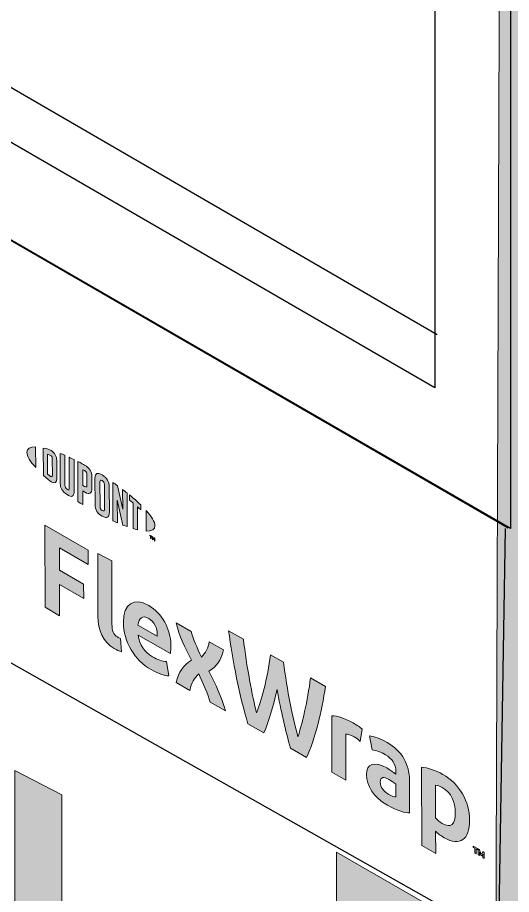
# Model space of a CAD drawing. Extents: x -1140 to 5605, y -816 to 2382.
# Drawn here: x 4431.4 to 4459.9, y 1128.6 to 1179.2 of the extents above; entities that cross this region are included whole.
import ezdxf

# ---------------------------------------------------------------- set-up
doc = ezdxf.new("R2010")
doc.units = 0
doc.header["$MEASUREMENT"] = 0
doc.linetypes.add('AI-Linetype-32', pattern=[86.381111, 43.190556, -8.638111, 8.638111, -8.638111, 8.638111, -8.638111])
for name, color, linetype, lineweight in [('.ATI-HATCH', 7, 'Continuous', 0), ('G-ANNO-TTLB', 7, 'Continuous', 0), ('TYVEK', 7, 'Continuous', 0), ('wall scratch', 7, 'Continuous', 0), ('X-REF - TRACED', 7, 'Continuous', 0)]:
    doc.layers.add(name, color=color, linetype=linetype, lineweight=lineweight)

# ---------------------------------------------------------------- blocks, each defined once
blk = doc.blocks.new('Block_364')
at = {"layer": 'TYVEK', "color": 4, "lineweight": 25, "true_color": 0x00ffff}
for points in [[(4459.156, 1126.054), (4376.82, 1172.587), (4376.82, 1172.587)], [(4459.238, 1150.411)]]:
    blk.add_lwpolyline(points, dxfattribs=at)
blk = doc.blocks.new('Block_402')
at = {"layer": 'TYVEK', "true_color": 0x003b71, "transparency": 33554687}
h = blk.add_hatch(color=156, dxfattribs=at)
h.dxf.hatch_style = 2
edge = h.paths.add_edge_path()
edge.add_spline(control_points=[(4455.909, 1132.705), (4455.739, 1132.804), (4455.647, 1132.896), (4455.533, 1133.017), (4455.533, 1133.017), (4455.533, 1134.907), (4455.533, 1134.907), (4455.654, 1134.892), (4455.76, 1134.864), (4455.902, 1134.779), (4456.442, 1134.473), (4456.662, 1133.941), (4456.662, 1133.33), (4456.669, 1132.634), (4456.428, 1132.406), (4455.909, 1132.705)], knot_values=[0, 0, 0, 0, 1, 1, 1, 2, 2, 2, 3, 3, 3, 4, 4, 4, 5, 5, 5, 5], degree=3, periodic=0)
edge = h.paths.add_edge_path()
edge.add_spline(control_points=[(4455.945, 1135.532), (4455.526, 1135.773), (4455.057, 1135.922), (4454.723, 1135.944), (4454.723, 1135.944), (4454.737, 1131.426), (4454.737, 1131.426), (4454.737, 1131.426), (4455.54, 1130.964), (4455.54, 1130.964), (4455.54, 1130.964), (4455.533, 1132.25), (4455.533, 1132.25), (4455.682, 1132.101), (4455.824, 1131.994), (4456.03, 1131.881), (4456.946, 1131.348), (4457.493, 1131.774), (4457.486, 1132.889), (4457.486, 1133.969), (4456.911, 1134.978), (4455.945, 1135.532)], knot_values=[0, 0, 0, 0, 1, 1, 1, 2, 2, 2, 3, 3, 3, 4, 4, 4, 5, 5, 5, 6, 6, 6, 7, 7, 7, 7], degree=3, periodic=0)
h = blk.add_hatch(color=156, dxfattribs=at)
h.dxf.hatch_style = 2
edge = h.paths.add_edge_path()
edge.add_spline(control_points=[(4457.706, 1131.391), (4457.706, 1131.391), (4457.706, 1131.312), (4457.706, 1131.312), (4457.706, 1131.312), (4457.785, 1131.27), (4457.785, 1131.27), (4457.785, 1131.27), (4457.792, 1130.993), (4457.792, 1130.993), (4457.792, 1130.993), (4457.87, 1130.95), (4457.87, 1130.95), (4457.87, 1130.95), (4457.87, 1131.22), (4457.87, 1131.22), (4457.87, 1131.22), (4457.948, 1131.177), (4457.948, 1131.177), (4457.948, 1131.177), (4457.948, 1131.256), (4457.948, 1131.256), (4457.948, 1131.256), (4457.706, 1131.391), (4457.706, 1131.391)], knot_values=[0, 0, 0, 0, 1, 1, 1, 2, 2, 2, 3, 3, 3, 4, 4, 4, 5, 5, 5, 6, 6, 6, 7, 7, 7, 8, 8, 8, 8], degree=3, periodic=0)
edge = h.paths.add_edge_path()
edge.add_spline(control_points=[(4458.254, 1131.078), (4458.225, 1131.014), (4458.197, 1130.971), (4458.161, 1130.929), (4458.126, 1131.007), (4458.097, 1131.085), (4458.069, 1131.185), (4458.069, 1131.185), (4457.983, 1131.234), (4457.983, 1131.234), (4457.983, 1131.234), (4457.983, 1130.886), (4457.983, 1130.886), (4457.983, 1130.886), (4458.062, 1130.844), (4458.062, 1130.844), (4458.062, 1130.844), (4458.062, 1131), (4458.062, 1131), (4458.062, 1131), (4458.055, 1131.064), (4458.055, 1131.064), (4458.083, 1130.993), (4458.111, 1130.922), (4458.133, 1130.865), (4458.133, 1130.865), (4458.19, 1130.829), (4458.19, 1130.829), (4458.211, 1130.858), (4458.239, 1130.9), (4458.268, 1130.936), (4458.268, 1130.936), (4458.261, 1130.886), (4458.261, 1130.886), (4458.261, 1130.886), (4458.261, 1130.723), (4458.261, 1130.723), (4458.261, 1130.723), (4458.339, 1130.68), (4458.339, 1130.68), (4458.339, 1130.68), (4458.339, 1131.028), (4458.339, 1131.028), (4458.339, 1131.028), (4458.254, 1131.078), (4458.254, 1131.078)], knot_values=[0, 0, 0, 0, 1, 1, 1, 2, 2, 2, 3, 3, 3, 4, 4, 4, 5, 5, 5, 6, 6, 6, 7, 7, 7, 8, 8, 8, 9, 9, 9, 10, 10, 10, 11, 11, 11, 12, 12, 12, 13, 13, 13, 14, 14, 14, 15, 15, 15, 15], degree=3, periodic=0)
at = {"layer": 'TYVEK'}
for points, knots in [([(4455.945, 1135.532), (4455.526, 1135.773), (4455.057, 1135.922), (4454.723, 1135.944), (4454.723, 1135.944), (4454.737, 1131.426), (4454.737, 1131.426), (4454.737, 1131.426), (4455.54, 1130.964), (4455.54, 1130.964), (4455.54, 1130.964), (4455.533, 1132.25), (4455.533, 1132.25), (4455.682, 1132.101), (4455.824, 1131.994), (4456.03, 1131.881), (4456.946, 1131.348), (4457.493, 1131.774), (4457.486, 1132.889), (4457.486, 1133.969), (4456.911, 1134.978), (4455.945, 1135.532)], [0, 0, 0, 0, 1, 1, 1, 2, 2, 2, 3, 3, 3, 4, 4, 4, 5, 5, 5, 6, 6, 6, 7, 7, 7, 7]), ([(4455.909, 1132.705), (4455.739, 1132.804), (4455.647, 1132.896), (4455.533, 1133.017), (4455.533, 1133.017), (4455.533, 1134.907), (4455.533, 1134.907), (4455.654, 1134.892), (4455.76, 1134.864), (4455.902, 1134.779), (4456.442, 1134.473), (4456.662, 1133.941), (4456.662, 1133.33), (4456.669, 1132.634), (4456.428, 1132.406), (4455.909, 1132.705)], [0, 0, 0, 0, 1, 1, 1, 2, 2, 2, 3, 3, 3, 4, 4, 4, 5, 5, 5, 5]), ([(4457.706, 1131.391), (4457.706, 1131.391), (4457.706, 1131.312), (4457.706, 1131.312), (4457.706, 1131.312), (4457.785, 1131.27), (4457.785, 1131.27), (4457.785, 1131.27), (4457.792, 1130.993), (4457.792, 1130.993), (4457.792, 1130.993), (4457.87, 1130.95), (4457.87, 1130.95), (4457.87, 1130.95), (4457.87, 1131.22), (4457.87, 1131.22), (4457.87, 1131.22), (4457.948, 1131.177), (4457.948, 1131.177), (4457.948, 1131.177), (4457.948, 1131.256), (4457.948, 1131.256), (4457.948, 1131.256), (4457.706, 1131.391), (4457.706, 1131.391)], [0, 0, 0, 0, 1, 1, 1, 2, 2, 2, 3, 3, 3, 4, 4, 4, 5, 5, 5, 6, 6, 6, 7, 7, 7, 8, 8, 8, 8]), ([(4458.254, 1131.078), (4458.225, 1131.014), (4458.197, 1130.971), (4458.161, 1130.929), (4458.126, 1131.007), (4458.097, 1131.085), (4458.069, 1131.185), (4458.069, 1131.185), (4457.983, 1131.234), (4457.983, 1131.234), (4457.983, 1131.234), (4457.983, 1130.886), (4457.983, 1130.886), (4457.983, 1130.886), (4458.062, 1130.844), (4458.062, 1130.844), (4458.062, 1130.844), (4458.062, 1131), (4458.062, 1131), (4458.062, 1131), (4458.055, 1131.064), (4458.055, 1131.064), (4458.083, 1130.993), (4458.111, 1130.922), (4458.133, 1130.865), (4458.133, 1130.865), (4458.19, 1130.829), (4458.19, 1130.829), (4458.211, 1130.858), (4458.239, 1130.9), (4458.268, 1130.936), (4458.268, 1130.936), (4458.261, 1130.886), (4458.261, 1130.886), (4458.261, 1130.886), (4458.261, 1130.723), (4458.261, 1130.723), (4458.261, 1130.723), (4458.339, 1130.68), (4458.339, 1130.68), (4458.339, 1130.68), (4458.339, 1131.028), (4458.339, 1131.028), (4458.339, 1131.028), (4458.254, 1131.078), (4458.254, 1131.078)], [0, 0, 0, 0, 1, 1, 1, 2, 2, 2, 3, 3, 3, 4, 4, 4, 5, 5, 5, 6, 6, 6, 7, 7, 7, 8, 8, 8, 9, 9, 9, 10, 10, 10, 11, 11, 11, 12, 12, 12, 13, 13, 13, 14, 14, 14, 15, 15, 15, 15])]:
    blk.add_open_spline(points, degree=3, knots=knots, dxfattribs=at)
blk = doc.blocks.new('Block_401')
at = {"layer": 'TYVEK'}
blk.add_blockref('Block_402', (0, 0), dxfattribs=at)
blk = doc.blocks.new('Block_400')
at = {"layer": 'TYVEK', "true_color": 0x003b71, "transparency": 33554687}
h = blk.add_hatch(color=156, dxfattribs=at)
h.dxf.hatch_style = 2
edge = h.paths.add_edge_path()
edge.add_spline(control_points=[(4435.488, 1148.477), (4435.488, 1148.477), (4432.988, 1149.912), (4432.988, 1149.912), (4432.988, 1149.912), (4432.995, 1145.174), (4432.995, 1145.174), (4432.995, 1145.174), (4433.84, 1144.691), (4433.84, 1144.691), (4433.84, 1144.691), (4433.833, 1146.488), (4433.833, 1146.488), (4433.833, 1146.488), (4435.232, 1145.686), (4435.232, 1145.686), (4435.232, 1145.686), (4435.225, 1146.517), (4435.225, 1146.517), (4435.225, 1146.517), (4433.833, 1147.319), (4433.833, 1147.319), (4433.833, 1147.319), (4433.826, 1148.605), (4433.826, 1148.605), (4433.826, 1148.605), (4435.488, 1147.646), (4435.488, 1147.646), (4435.488, 1147.646), (4435.488, 1148.477), (4435.488, 1148.477)], knot_values=[0, 0, 0, 0, 1, 1, 1, 2, 2, 2, 3, 3, 3, 4, 4, 4, 5, 5, 5, 6, 6, 6, 7, 7, 7, 8, 8, 8, 9, 9, 9, 10, 10, 10, 10], degree=3, periodic=0)
h = blk.add_hatch(color=156, dxfattribs=at)
h.dxf.hatch_style = 2
edge = h.paths.add_edge_path()
edge.add_spline(control_points=[(4437.349, 1143.384), (4437.292, 1143.398), (4437.235, 1143.427), (4437.179, 1143.462), (4436.944, 1143.597), (4436.859, 1143.839), (4436.859, 1144.208), (4436.859, 1144.208), (4436.852, 1147.859), (4436.852, 1147.859), (4436.852, 1147.859), (4436.042, 1148.271), (4436.042, 1148.271), (4436.042, 1148.271), (4436.049, 1144.656), (4436.049, 1144.656), (4436.049, 1143.846), (4436.319, 1143.185), (4436.994, 1142.795), (4437.114, 1142.724), (4437.299, 1142.653), (4437.406, 1142.61), (4437.406, 1142.61), (4437.349, 1143.384), (4437.349, 1143.384)], knot_values=[0, 0, 0, 0, 1, 1, 1, 2, 2, 2, 3, 3, 3, 4, 4, 4, 5, 5, 5, 6, 6, 6, 7, 7, 7, 8, 8, 8, 8], degree=3, periodic=0)
h = blk.add_hatch(color=156, dxfattribs=at)
h.dxf.hatch_style = 2
edge = h.paths.add_edge_path()
edge.add_spline(control_points=[(4439.473, 1143.505), (4439.473, 1143.505), (4438.358, 1144.151), (4438.358, 1144.151), (4438.414, 1144.578), (4438.635, 1144.727), (4438.976, 1144.535), (4439.295, 1144.35), (4439.473, 1143.967), (4439.473, 1143.59), (4439.473, 1143.59), (4439.473, 1143.505), (4439.473, 1143.505)], knot_values=[0, 0, 0, 0, 1, 1, 1, 2, 2, 2, 3, 3, 3, 4, 4, 4, 4], degree=3, periodic=0)
edge = h.paths.add_edge_path()
edge.add_spline(control_points=[(4440.254, 1143.008), (4440.247, 1143.917), (4439.743, 1144.833), (4438.976, 1145.281), (4438.109, 1145.771), (4437.52, 1145.38), (4437.52, 1144.308), (4437.527, 1143.178), (4438.173, 1142.12), (4439.118, 1141.58), (4439.501, 1141.353), (4439.885, 1141.232), (4440.148, 1141.218), (4440.148, 1141.218), (4440.013, 1142.042), (4440.013, 1142.042), (4439.764, 1142.063), (4439.487, 1142.148), (4439.196, 1142.319), (4438.727, 1142.589), (4438.45, 1142.986), (4438.372, 1143.576), (4438.372, 1143.576), (4440.226, 1142.511), (4440.226, 1142.511), (4440.24, 1142.638), (4440.254, 1142.809), (4440.254, 1143.008)], knot_values=[0, 0, 0, 0, 1, 1, 1, 2, 2, 2, 3, 3, 3, 4, 4, 4, 5, 5, 5, 6, 6, 6, 7, 7, 7, 8, 8, 8, 9, 9, 9, 9], degree=3, periodic=0)
h = blk.add_hatch(color=156, dxfattribs=at)
h.dxf.hatch_style = 2
edge = h.paths.add_edge_path()
edge.add_spline(control_points=[(4442.449, 1141.481), (4442.889, 1141.75), (4443.145, 1142.099), (4443.294, 1142.717), (4443.294, 1142.717), (4442.47, 1143.185), (4442.47, 1143.185), (4442.435, 1142.83), (4442.243, 1142.539), (4442.03, 1142.29), (4441.767, 1142.823), (4441.512, 1143.434), (4441.433, 1143.782), (4441.433, 1143.782), (4440.56, 1144.286), (4440.56, 1144.286), (4440.744, 1143.505), (4441.057, 1142.859), (4441.447, 1142.134), (4440.979, 1141.836), (4440.709, 1141.452), (4440.56, 1140.827), (4440.56, 1140.827), (4441.348, 1140.38), (4441.348, 1140.38), (4441.426, 1140.813), (4441.639, 1141.097), (4441.86, 1141.338), (4442.108, 1140.827), (4442.406, 1140.152), (4442.527, 1139.698), (4442.527, 1139.698), (4443.401, 1139.2), (4443.401, 1139.2), (4443.159, 1140.053), (4442.875, 1140.692), (4442.449, 1141.481)], knot_values=[0, 0, 0, 0, 1, 1, 1, 2, 2, 2, 3, 3, 3, 4, 4, 4, 5, 5, 5, 6, 6, 6, 7, 7, 7, 8, 8, 8, 9, 9, 9, 10, 10, 10, 11, 11, 11, 12, 12, 12, 12], degree=3, periodic=0)
h = blk.add_hatch(color=156, dxfattribs=at)
h.dxf.hatch_style = 2
edge = h.paths.add_edge_path()
edge.add_spline(control_points=[(4448.316, 1141.111), (4448.146, 1139.783), (4447.819, 1138.369), (4447.585, 1137.709), (4447.322, 1138.654), (4446.938, 1140.429), (4446.761, 1142.006), (4446.761, 1142.006), (4446.008, 1142.439), (4446.008, 1142.439), (4445.837, 1141.061), (4445.446, 1139.726), (4445.198, 1139.08), (4444.956, 1140.01), (4444.623, 1141.807), (4444.438, 1143.334), (4444.438, 1143.334), (4443.586, 1143.825), (4443.586, 1143.825), (4443.806, 1142.127), (4444.232, 1140.024), (4444.701, 1138.455), (4444.701, 1138.455), (4445.624, 1137.922), (4445.624, 1137.922), (4445.915, 1138.604), (4446.164, 1139.449), (4446.384, 1140.436), (4446.605, 1139.2), (4446.867, 1138.057), (4447.158, 1137.041), (4447.158, 1137.041), (4448.082, 1136.515), (4448.082, 1136.515), (4448.572, 1137.524), (4448.955, 1139.165), (4449.176, 1140.614), (4449.176, 1140.614), (4448.316, 1141.111), (4448.316, 1141.111)], knot_values=[0, 0, 0, 0, 1, 1, 1, 2, 2, 2, 3, 3, 3, 4, 4, 4, 5, 5, 5, 6, 6, 6, 7, 7, 7, 8, 8, 8, 9, 9, 9, 10, 10, 10, 11, 11, 11, 12, 12, 12, 13, 13, 13, 13], degree=3, periodic=0)
h = blk.add_hatch(color=156, dxfattribs=at)
h.dxf.hatch_style = 2
edge = h.paths.add_edge_path()
edge.add_spline(control_points=[(4450.774, 1138.504), (4450.348, 1138.746), (4449.858, 1138.916), (4449.538, 1138.916), (4449.538, 1138.916), (4449.545, 1135.67), (4449.545, 1135.67), (4449.545, 1135.67), (4450.355, 1135.208), (4450.355, 1135.208), (4450.355, 1135.208), (4450.348, 1137.858), (4450.348, 1137.858), (4450.476, 1137.858), (4450.618, 1137.822), (4450.838, 1137.695), (4450.959, 1137.624), (4451.086, 1137.538), (4451.186, 1137.439), (4451.186, 1137.439), (4451.3, 1138.142), (4451.3, 1138.142), (4451.186, 1138.242), (4450.98, 1138.384), (4450.774, 1138.504)], knot_values=[0, 0, 0, 0, 1, 1, 1, 2, 2, 2, 3, 3, 3, 4, 4, 4, 5, 5, 5, 6, 6, 6, 7, 7, 7, 8, 8, 8, 8], degree=3, periodic=0)
h = blk.add_hatch(color=156, dxfattribs=at)
h.dxf.hatch_style = 2
edge = h.paths.add_edge_path()
edge.add_spline(control_points=[(4453.239, 1134.235), (4453.153, 1134.228), (4453.004, 1134.271), (4452.827, 1134.377), (4452.514, 1134.555), (4452.344, 1134.804), (4452.337, 1135.088), (4452.337, 1135.407), (4452.55, 1135.407), (4452.82, 1135.251), (4452.962, 1135.173), (4453.104, 1135.066), (4453.239, 1134.96), (4453.239, 1134.96), (4453.239, 1134.235), (4453.239, 1134.235)], knot_values=[0, 0, 0, 0, 1, 1, 1, 2, 2, 2, 3, 3, 3, 4, 4, 4, 5, 5, 5, 5], degree=3, periodic=0)
edge = h.paths.add_edge_path()
edge.add_spline(control_points=[(4454.02, 1135.194), (4454.02, 1136.111), (4453.594, 1136.885), (4452.727, 1137.382), (4452.372, 1137.588), (4451.967, 1137.737), (4451.712, 1137.759), (4451.712, 1137.759), (4451.861, 1136.949), (4451.861, 1136.949), (4452.102, 1136.92), (4452.379, 1136.814), (4452.635, 1136.665), (4453.026, 1136.437), (4453.232, 1136.125), (4453.239, 1135.713), (4453.239, 1135.713), (4453.239, 1135.549), (4453.239, 1135.549), (4453.09, 1135.656), (4452.877, 1135.805), (4452.713, 1135.905), (4452.01, 1136.302), (4451.534, 1136.182), (4451.534, 1135.507), (4451.534, 1134.903), (4451.946, 1134.214), (4452.749, 1133.752), (4453.338, 1133.411), (4453.786, 1133.312), (4454.027, 1133.312), (4454.027, 1133.312), (4454.02, 1135.194), (4454.02, 1135.194)], knot_values=[0, 0, 0, 0, 1, 1, 1, 2, 2, 2, 3, 3, 3, 4, 4, 4, 5, 5, 5, 6, 6, 6, 7, 7, 7, 8, 8, 8, 9, 9, 9, 10, 10, 10, 11, 11, 11, 11], degree=3, periodic=0)
at = {"layer": 'TYVEK'}
for points, knots in [([(4435.488, 1148.477), (4435.488, 1148.477), (4432.988, 1149.912), (4432.988, 1149.912), (4432.988, 1149.912), (4432.995, 1145.174), (4432.995, 1145.174), (4432.995, 1145.174), (4433.84, 1144.691), (4433.84, 1144.691), (4433.84, 1144.691), (4433.833, 1146.488), (4433.833, 1146.488), (4433.833, 1146.488), (4435.232, 1145.686), (4435.232, 1145.686), (4435.232, 1145.686), (4435.225, 1146.517), (4435.225, 1146.517), (4435.225, 1146.517), (4433.833, 1147.319), (4433.833, 1147.319), (4433.833, 1147.319), (4433.826, 1148.605), (4433.826, 1148.605), (4433.826, 1148.605), (4435.488, 1147.646), (4435.488, 1147.646), (4435.488, 1147.646), (4435.488, 1148.477), (4435.488, 1148.477)], [0, 0, 0, 0, 1, 1, 1, 2, 2, 2, 3, 3, 3, 4, 4, 4, 5, 5, 5, 6, 6, 6, 7, 7, 7, 8, 8, 8, 9, 9, 9, 10, 10, 10, 10]), ([(4437.349, 1143.384), (4437.292, 1143.398), (4437.235, 1143.427), (4437.179, 1143.462), (4436.944, 1143.597), (4436.859, 1143.839), (4436.859, 1144.208), (4436.859, 1144.208), (4436.852, 1147.859), (4436.852, 1147.859), (4436.852, 1147.859), (4436.042, 1148.271), (4436.042, 1148.271), (4436.042, 1148.271), (4436.049, 1144.656), (4436.049, 1144.656), (4436.049, 1143.846), (4436.319, 1143.185), (4436.994, 1142.795), (4437.114, 1142.724), (4437.299, 1142.653), (4437.406, 1142.61), (4437.406, 1142.61), (4437.349, 1143.384), (4437.349, 1143.384)], [0, 0, 0, 0, 1, 1, 1, 2, 2, 2, 3, 3, 3, 4, 4, 4, 5, 5, 5, 6, 6, 6, 7, 7, 7, 8, 8, 8, 8]), ([(4440.254, 1143.008), (4440.247, 1143.917), (4439.743, 1144.833), (4438.976, 1145.281), (4438.109, 1145.771), (4437.52, 1145.38), (4437.52, 1144.308), (4437.527, 1143.178), (4438.173, 1142.12), (4439.118, 1141.58), (4439.501, 1141.353), (4439.885, 1141.232), (4440.148, 1141.218), (4440.148, 1141.218), (4440.013, 1142.042), (4440.013, 1142.042), (4439.764, 1142.063), (4439.487, 1142.148), (4439.196, 1142.319), (4438.727, 1142.589), (4438.45, 1142.986), (4438.372, 1143.576), (4438.372, 1143.576), (4440.226, 1142.511), (4440.226, 1142.511), (4440.24, 1142.638), (4440.254, 1142.809), (4440.254, 1143.008)], [0, 0, 0, 0, 1, 1, 1, 2, 2, 2, 3, 3, 3, 4, 4, 4, 5, 5, 5, 6, 6, 6, 7, 7, 7, 8, 8, 8, 9, 9, 9, 9]), ([(4439.473, 1143.505), (4439.473, 1143.505), (4438.358, 1144.151), (4438.358, 1144.151), (4438.414, 1144.578), (4438.635, 1144.727), (4438.976, 1144.535), (4439.295, 1144.35), (4439.473, 1143.967), (4439.473, 1143.59), (4439.473, 1143.59), (4439.473, 1143.505), (4439.473, 1143.505)], [0, 0, 0, 0, 1, 1, 1, 2, 2, 2, 3, 3, 3, 4, 4, 4, 4]), ([(4442.449, 1141.481), (4442.889, 1141.75), (4443.145, 1142.099), (4443.294, 1142.717), (4443.294, 1142.717), (4442.47, 1143.185), (4442.47, 1143.185), (4442.435, 1142.83), (4442.243, 1142.539), (4442.03, 1142.29), (4441.767, 1142.823), (4441.512, 1143.434), (4441.433, 1143.782), (4441.433, 1143.782), (4440.56, 1144.286), (4440.56, 1144.286), (4440.744, 1143.505), (4441.057, 1142.859), (4441.447, 1142.134), (4440.979, 1141.836), (4440.709, 1141.452), (4440.56, 1140.827), (4440.56, 1140.827), (4441.348, 1140.38), (4441.348, 1140.38), (4441.426, 1140.813), (4441.639, 1141.097), (4441.86, 1141.338), (4442.108, 1140.827), (4442.406, 1140.152), (4442.527, 1139.698), (4442.527, 1139.698), (4443.401, 1139.2), (4443.401, 1139.2), (4443.159, 1140.053), (4442.875, 1140.692), (4442.449, 1141.481)], [0, 0, 0, 0, 1, 1, 1, 2, 2, 2, 3, 3, 3, 4, 4, 4, 5, 5, 5, 6, 6, 6, 7, 7, 7, 8, 8, 8, 9, 9, 9, 10, 10, 10, 11, 11, 11, 12, 12, 12, 12]), ([(4448.316, 1141.111), (4448.146, 1139.783), (4447.819, 1138.369), (4447.585, 1137.709), (4447.322, 1138.654), (4446.938, 1140.429), (4446.761, 1142.006), (4446.761, 1142.006), (4446.008, 1142.439), (4446.008, 1142.439), (4445.837, 1141.061), (4445.446, 1139.726), (4445.198, 1139.08), (4444.956, 1140.01), (4444.623, 1141.807), (4444.438, 1143.334), (4444.438, 1143.334), (4443.586, 1143.825), (4443.586, 1143.825), (4443.806, 1142.127), (4444.232, 1140.024), (4444.701, 1138.455), (4444.701, 1138.455), (4445.624, 1137.922), (4445.624, 1137.922), (4445.915, 1138.604), (4446.164, 1139.449), (4446.384, 1140.436), (4446.605, 1139.2), (4446.867, 1138.057), (4447.158, 1137.041), (4447.158, 1137.041), (4448.082, 1136.515), (4448.082, 1136.515), (4448.572, 1137.524), (4448.955, 1139.165), (4449.176, 1140.614), (4449.176, 1140.614), (4448.316, 1141.111), (4448.316, 1141.111)], [0, 0, 0, 0, 1, 1, 1, 2, 2, 2, 3, 3, 3, 4, 4, 4, 5, 5, 5, 6, 6, 6, 7, 7, 7, 8, 8, 8, 9, 9, 9, 10, 10, 10, 11, 11, 11, 12, 12, 12, 13, 13, 13, 13]), ([(4450.774, 1138.504), (4450.348, 1138.746), (4449.858, 1138.916), (4449.538, 1138.916), (4449.538, 1138.916), (4449.545, 1135.67), (4449.545, 1135.67), (4449.545, 1135.67), (4450.355, 1135.208), (4450.355, 1135.208), (4450.355, 1135.208), (4450.348, 1137.858), (4450.348, 1137.858), (4450.476, 1137.858), (4450.618, 1137.822), (4450.838, 1137.695), (4450.959, 1137.624), (4451.086, 1137.538), (4451.186, 1137.439), (4451.186, 1137.439), (4451.3, 1138.142), (4451.3, 1138.142), (4451.186, 1138.242), (4450.98, 1138.384), (4450.774, 1138.504)], [0, 0, 0, 0, 1, 1, 1, 2, 2, 2, 3, 3, 3, 4, 4, 4, 5, 5, 5, 6, 6, 6, 7, 7, 7, 8, 8, 8, 8]), ([(4454.02, 1135.194), (4454.02, 1136.111), (4453.594, 1136.885), (4452.727, 1137.382), (4452.372, 1137.588), (4451.967, 1137.737), (4451.712, 1137.759), (4451.712, 1137.759), (4451.861, 1136.949), (4451.861, 1136.949), (4452.102, 1136.92), (4452.379, 1136.814), (4452.635, 1136.665), (4453.026, 1136.437), (4453.232, 1136.125), (4453.239, 1135.713), (4453.239, 1135.713), (4453.239, 1135.549), (4453.239, 1135.549), (4453.09, 1135.656), (4452.877, 1135.805), (4452.713, 1135.905), (4452.01, 1136.302), (4451.534, 1136.182), (4451.534, 1135.507), (4451.534, 1134.903), (4451.946, 1134.214), (4452.749, 1133.752), (4453.338, 1133.411), (4453.786, 1133.312), (4454.027, 1133.312), (4454.027, 1133.312), (4454.02, 1135.194), (4454.02, 1135.194)], [0, 0, 0, 0, 1, 1, 1, 2, 2, 2, 3, 3, 3, 4, 4, 4, 5, 5, 5, 6, 6, 6, 7, 7, 7, 8, 8, 8, 9, 9, 9, 10, 10, 10, 11, 11, 11, 11]), ([(4453.239, 1134.235), (4453.153, 1134.228), (4453.004, 1134.271), (4452.827, 1134.377), (4452.514, 1134.555), (4452.344, 1134.804), (4452.337, 1135.088), (4452.337, 1135.407), (4452.55, 1135.407), (4452.82, 1135.251), (4452.962, 1135.173), (4453.104, 1135.066), (4453.239, 1134.96), (4453.239, 1134.96), (4453.239, 1134.235), (4453.239, 1134.235)], [0, 0, 0, 0, 1, 1, 1, 2, 2, 2, 3, 3, 3, 4, 4, 4, 5, 5, 5, 5])]:
    blk.add_open_spline(points, degree=3, knots=knots, dxfattribs=at)
blk.add_blockref('Block_401', (0, 0), dxfattribs=at)
blk = doc.blocks.new('Block_403')
at = {"layer": 'TYVEK', "true_color": 0x003b71, "transparency": 33554687}
h = blk.add_hatch(color=156, dxfattribs=at)
h.dxf.hatch_style = 2
edge = h.paths.add_edge_path()
edge.add_spline(control_points=[(4431.953, 1154.123), (4431.953, 1153.905), (4432.137, 1153.595), (4432.458, 1153.236), (4432.458, 1153.236), (4432.455, 1154.426), (4432.455, 1154.426), (4432.135, 1154.436), (4431.952, 1154.339), (4431.953, 1154.123)], knot_values=[0, 0, 0, 0, 1, 1, 1, 2, 2, 2, 3, 3, 3, 3], degree=3, periodic=0)
h = blk.add_hatch(color=156, dxfattribs=at)
h.dxf.hatch_style = 2
edge = h.paths.add_edge_path()
edge.add_spline(control_points=[(4433.315, 1152.732), (4433.272, 1152.76), (4433.201, 1152.817), (4433.144, 1152.867), (4433.144, 1152.867), (4433.144, 1154.003), (4433.144, 1154.003), (4433.201, 1153.989), (4433.272, 1153.968), (4433.315, 1153.939), (4433.371, 1153.911), (4433.414, 1153.854), (4433.414, 1153.762), (4433.414, 1153.762), (4433.421, 1152.796), (4433.421, 1152.796), (4433.421, 1152.704), (4433.371, 1152.704), (4433.315, 1152.732)], knot_values=[0, 0, 0, 0, 1, 1, 1, 2, 2, 2, 3, 3, 3, 4, 4, 4, 5, 5, 5, 6, 6, 6, 6], degree=3, periodic=0)
edge = h.paths.add_edge_path()
edge.add_spline(control_points=[(4433.67, 1153.655), (4433.67, 1153.89), (4433.556, 1154.103), (4433.35, 1154.217), (4433.258, 1154.273), (4433.13, 1154.316), (4432.895, 1154.366), (4432.895, 1154.366), (4432.903, 1152.789), (4432.903, 1152.789), (4433.109, 1152.597), (4433.265, 1152.469), (4433.35, 1152.412), (4433.563, 1152.299), (4433.677, 1152.377), (4433.677, 1152.611), (4433.677, 1152.611), (4433.67, 1153.655), (4433.67, 1153.655)], knot_values=[0, 0, 0, 0, 1, 1, 1, 2, 2, 2, 3, 3, 3, 4, 4, 4, 5, 5, 5, 6, 6, 6, 6], degree=3, periodic=0)
h = blk.add_hatch(color=156, dxfattribs=at)
h.dxf.hatch_style = 2
edge = h.paths.add_edge_path()
edge.add_spline(control_points=[(4434.393, 1152.051), (4434.394, 1151.96), (4434.366, 1151.918), (4434.268, 1151.988), (4434.171, 1152.058), (4434.144, 1152.12), (4434.144, 1152.228), (4434.144, 1152.228), (4434.14, 1153.945), (4434.14, 1153.945), (4434.075, 1153.974), (4433.932, 1154.033), (4433.87, 1154.058), (4433.87, 1154.058), (4433.874, 1152.322), (4433.874, 1152.322), (4433.875, 1152.045), (4433.992, 1151.87), (4434.268, 1151.675), (4434.521, 1151.497), (4434.676, 1151.555), (4434.675, 1151.863), (4434.675, 1151.863), (4434.67, 1153.697), (4434.67, 1153.697), (4434.618, 1153.724), (4434.445, 1153.806), (4434.389, 1153.831), (4434.389, 1153.831), (4434.393, 1152.051), (4434.393, 1152.051)], knot_values=[0, 0, 0, 0, 1, 1, 1, 2, 2, 2, 3, 3, 3, 4, 4, 4, 5, 5, 5, 6, 6, 6, 7, 7, 7, 8, 8, 8, 9, 9, 9, 10, 10, 10, 10], degree=3, periodic=0)
h = blk.add_hatch(color=156, dxfattribs=at)
h.dxf.hatch_style = 2
edge = h.paths.add_edge_path()
edge.add_spline(control_points=[(4435.417, 1152.213), (4435.417, 1152.114), (4435.389, 1152.086), (4435.275, 1152.15), (4435.275, 1152.15), (4435.175, 1152.206), (4435.175, 1152.206), (4435.175, 1152.206), (4435.175, 1153.116), (4435.175, 1153.116), (4435.218, 1153.094), (4435.24, 1153.08), (4435.268, 1153.066), (4435.389, 1152.995), (4435.417, 1152.924), (4435.417, 1152.824), (4435.417, 1152.824), (4435.417, 1152.213), (4435.417, 1152.213)], knot_values=[0, 0, 0, 0, 1, 1, 1, 2, 2, 2, 3, 3, 3, 4, 4, 4, 5, 5, 5, 6, 6, 6, 6], degree=3, periodic=0)
edge = h.paths.add_edge_path()
edge.add_spline(control_points=[(4435.282, 1153.378), (4435.232, 1153.407), (4435.055, 1153.506), (4434.891, 1153.584), (4434.891, 1153.584), (4434.898, 1151.276), (4434.898, 1151.276), (4434.948, 1151.24), (4435.097, 1151.148), (4435.175, 1151.098), (4435.175, 1151.098), (4435.175, 1151.887), (4435.175, 1151.887), (4435.175, 1151.887), (4435.289, 1151.823), (4435.289, 1151.823), (4435.58, 1151.652), (4435.701, 1151.738), (4435.701, 1152.029), (4435.701, 1152.029), (4435.701, 1152.711), (4435.701, 1152.711), (4435.701, 1152.995), (4435.559, 1153.222), (4435.282, 1153.378)], knot_values=[0, 0, 0, 0, 1, 1, 1, 2, 2, 2, 3, 3, 3, 4, 4, 4, 5, 5, 5, 6, 6, 6, 7, 7, 7, 8, 8, 8, 8], degree=3, periodic=0)
h = blk.add_hatch(color=156, dxfattribs=at)
h.dxf.hatch_style = 2
edge = h.paths.add_edge_path()
edge.add_spline(control_points=[(4436.298, 1150.764), (4436.198, 1150.821), (4436.17, 1150.885), (4436.17, 1150.977), (4436.17, 1150.977), (4436.163, 1152.419), (4436.163, 1152.419), (4436.163, 1152.512), (4436.191, 1152.554), (4436.298, 1152.49), (4436.397, 1152.427), (4436.418, 1152.363), (4436.418, 1152.27), (4436.418, 1152.27), (4436.426, 1150.835), (4436.426, 1150.835), (4436.426, 1150.743), (4436.397, 1150.708), (4436.298, 1150.764)], knot_values=[0, 0, 0, 0, 1, 1, 1, 2, 2, 2, 3, 3, 3, 4, 4, 4, 5, 5, 5, 6, 6, 6, 6], degree=3, periodic=0)
edge = h.paths.add_edge_path()
edge.add_spline(control_points=[(4436.702, 1152.121), (4436.702, 1152.441), (4436.575, 1152.633), (4436.298, 1152.81), (4436.035, 1152.973), (4435.879, 1152.931), (4435.879, 1152.625), (4435.879, 1152.625), (4435.886, 1151.12), (4435.886, 1151.12), (4435.886, 1150.793), (4436.028, 1150.58), (4436.298, 1150.438), (4436.568, 1150.296), (4436.71, 1150.331), (4436.71, 1150.679), (4436.71, 1150.679), (4436.702, 1152.121), (4436.702, 1152.121)], knot_values=[0, 0, 0, 0, 1, 1, 1, 2, 2, 2, 3, 3, 3, 4, 4, 4, 5, 5, 5, 6, 6, 6, 6], degree=3, periodic=0)
h = blk.add_hatch(color=156, dxfattribs=at)
h.dxf.hatch_style = 2
edge = h.paths.add_edge_path()
edge.add_spline(control_points=[(4437.489, 1150.84), (4437.489, 1150.84), (4437.174, 1152.194), (4437.174, 1152.194), (4437.089, 1152.256), (4436.986, 1152.328), (4436.907, 1152.382), (4436.907, 1152.382), (4436.913, 1150.165), (4436.913, 1150.165), (4436.968, 1150.139), (4437.11, 1150.076), (4437.184, 1150.045), (4437.184, 1150.045), (4437.158, 1151.364), (4437.158, 1151.364), (4437.158, 1151.364), (4437.492, 1149.919), (4437.492, 1149.919), (4437.562, 1149.891), (4437.664, 1149.853), (4437.732, 1149.829), (4437.732, 1149.829), (4437.727, 1151.777), (4437.727, 1151.777), (4437.657, 1151.834), (4437.529, 1151.932), (4437.467, 1151.978), (4437.467, 1151.978), (4437.489, 1150.84), (4437.489, 1150.84)], knot_values=[0, 0, 0, 0, 1, 1, 1, 2, 2, 2, 3, 3, 3, 4, 4, 4, 5, 5, 5, 6, 6, 6, 7, 7, 7, 8, 8, 8, 9, 9, 9, 10, 10, 10, 10], degree=3, periodic=0)
h = blk.add_hatch(color=156, dxfattribs=at)
h.dxf.hatch_style = 2
edge = h.paths.add_edge_path()
edge.add_spline(control_points=[(4437.867, 1151.357), (4437.937, 1151.302), (4438.006, 1151.247), (4438.072, 1151.192), (4438.072, 1151.192), (4438.076, 1149.717), (4438.076, 1149.717), (4438.138, 1149.698), (4438.252, 1149.667), (4438.328, 1149.65), (4438.328, 1149.65), (4438.325, 1150.977), (4438.325, 1150.977), (4438.398, 1150.913), (4438.467, 1150.852), (4438.53, 1150.795), (4438.53, 1150.795), (4438.529, 1151.079), (4438.529, 1151.079), (4438.33, 1151.273), (4438.116, 1151.461), (4437.866, 1151.665), (4437.866, 1151.665), (4437.867, 1151.357), (4437.867, 1151.357)], knot_values=[0, 0, 0, 0, 1, 1, 1, 2, 2, 2, 3, 3, 3, 4, 4, 4, 5, 5, 5, 6, 6, 6, 7, 7, 7, 8, 8, 8, 8], degree=3, periodic=0)
h = blk.add_hatch(color=156, dxfattribs=at)
h.dxf.hatch_style = 2
edge = h.paths.add_edge_path()
edge.add_spline(control_points=[(4439.338, 1149.883), (4439.338, 1149.665), (4439.155, 1149.566), (4438.835, 1149.575), (4438.835, 1149.575), (4438.832, 1150.765), (4438.832, 1150.765), (4439.153, 1150.407), (4439.337, 1150.099), (4439.338, 1149.883)], knot_values=[0, 0, 0, 0, 1, 1, 1, 2, 2, 2, 3, 3, 3, 3], degree=3, periodic=0)
h = blk.add_hatch(color=156, dxfattribs=at)
h.dxf.hatch_style = 2
edge = h.paths.add_edge_path()
edge.add_spline(control_points=[(4439.039, 1149.337), (4439.039, 1149.337), (4439.039, 1149.308), (4439.039, 1149.308), (4439.039, 1149.308), (4439.082, 1149.287), (4439.082, 1149.287), (4439.082, 1149.287), (4439.082, 1149.145), (4439.082, 1149.145), (4439.082, 1149.145), (4439.111, 1149.124), (4439.111, 1149.124), (4439.111, 1149.124), (4439.111, 1149.266), (4439.111, 1149.266), (4439.111, 1149.266), (4439.16, 1149.244), (4439.16, 1149.244), (4439.16, 1149.244), (4439.16, 1149.273), (4439.16, 1149.273), (4439.16, 1149.273), (4439.039, 1149.337), (4439.039, 1149.337)], knot_values=[0, 0, 0, 0, 1, 1, 1, 2, 2, 2, 3, 3, 3, 4, 4, 4, 5, 5, 5, 6, 6, 6, 7, 7, 7, 8, 8, 8, 8], degree=3, periodic=0)
edge = h.paths.add_edge_path()
edge.add_spline(control_points=[(4439.31, 1149.18), (4439.31, 1149.18), (4439.267, 1149.131), (4439.267, 1149.131), (4439.267, 1149.131), (4439.217, 1149.237), (4439.217, 1149.237), (4439.217, 1149.237), (4439.189, 1149.251), (4439.189, 1149.251), (4439.189, 1149.251), (4439.189, 1149.081), (4439.189, 1149.081), (4439.189, 1149.081), (4439.217, 1149.067), (4439.217, 1149.067), (4439.217, 1149.067), (4439.217, 1149.187), (4439.217, 1149.187), (4439.217, 1149.187), (4439.267, 1149.081), (4439.267, 1149.081), (4439.267, 1149.081), (4439.31, 1149.131), (4439.31, 1149.131), (4439.31, 1149.131), (4439.31, 1149.01), (4439.31, 1149.01), (4439.31, 1149.01), (4439.338, 1148.996), (4439.338, 1148.996), (4439.338, 1148.996), (4439.338, 1149.166), (4439.338, 1149.166), (4439.338, 1149.166), (4439.31, 1149.18), (4439.31, 1149.18)], knot_values=[0, 0, 0, 0, 1, 1, 1, 2, 2, 2, 3, 3, 3, 4, 4, 4, 5, 5, 5, 6, 6, 6, 7, 7, 7, 8, 8, 8, 9, 9, 9, 10, 10, 10, 11, 11, 11, 12, 12, 12, 12], degree=3, periodic=0)
at = {"layer": 'TYVEK'}
for points, knots in [([(4431.953, 1154.123), (4431.953, 1153.905), (4432.137, 1153.595), (4432.458, 1153.236), (4432.458, 1153.236), (4432.455, 1154.426), (4432.455, 1154.426), (4432.135, 1154.436), (4431.952, 1154.339), (4431.953, 1154.123)], [0, 0, 0, 0, 1, 1, 1, 2, 2, 2, 3, 3, 3, 3]), ([(4433.67, 1153.655), (4433.67, 1153.89), (4433.556, 1154.103), (4433.35, 1154.217), (4433.258, 1154.273), (4433.13, 1154.316), (4432.895, 1154.366), (4432.895, 1154.366), (4432.903, 1152.789), (4432.903, 1152.789), (4433.109, 1152.597), (4433.265, 1152.469), (4433.35, 1152.412), (4433.563, 1152.299), (4433.677, 1152.377), (4433.677, 1152.611), (4433.677, 1152.611), (4433.67, 1153.655), (4433.67, 1153.655)], [0, 0, 0, 0, 1, 1, 1, 2, 2, 2, 3, 3, 3, 4, 4, 4, 5, 5, 5, 6, 6, 6, 6]), ([(4433.315, 1152.732), (4433.272, 1152.76), (4433.201, 1152.817), (4433.144, 1152.867), (4433.144, 1152.867), (4433.144, 1154.003), (4433.144, 1154.003), (4433.201, 1153.989), (4433.272, 1153.968), (4433.315, 1153.939), (4433.371, 1153.911), (4433.414, 1153.854), (4433.414, 1153.762), (4433.414, 1153.762), (4433.421, 1152.796), (4433.421, 1152.796), (4433.421, 1152.704), (4433.371, 1152.704), (4433.315, 1152.732)], [0, 0, 0, 0, 1, 1, 1, 2, 2, 2, 3, 3, 3, 4, 4, 4, 5, 5, 5, 6, 6, 6, 6]), ([(4434.393, 1152.051), (4434.394, 1151.96), (4434.366, 1151.918), (4434.268, 1151.988), (4434.171, 1152.058), (4434.144, 1152.12), (4434.144, 1152.228), (4434.144, 1152.228), (4434.14, 1153.945), (4434.14, 1153.945), (4434.075, 1153.974), (4433.932, 1154.033), (4433.87, 1154.058), (4433.87, 1154.058), (4433.874, 1152.322), (4433.874, 1152.322), (4433.875, 1152.045), (4433.992, 1151.87), (4434.268, 1151.675), (4434.521, 1151.497), (4434.676, 1151.555), (4434.675, 1151.863), (4434.675, 1151.863), (4434.67, 1153.697), (4434.67, 1153.697), (4434.618, 1153.724), (4434.445, 1153.806), (4434.389, 1153.831), (4434.389, 1153.831), (4434.393, 1152.051), (4434.393, 1152.051)], [0, 0, 0, 0, 1, 1, 1, 2, 2, 2, 3, 3, 3, 4, 4, 4, 5, 5, 5, 6, 6, 6, 7, 7, 7, 8, 8, 8, 9, 9, 9, 10, 10, 10, 10]), ([(4435.282, 1153.378), (4435.232, 1153.407), (4435.055, 1153.506), (4434.891, 1153.584), (4434.891, 1153.584), (4434.898, 1151.276), (4434.898, 1151.276), (4434.948, 1151.24), (4435.097, 1151.148), (4435.175, 1151.098), (4435.175, 1151.098), (4435.175, 1151.887), (4435.175, 1151.887), (4435.175, 1151.887), (4435.289, 1151.823), (4435.289, 1151.823), (4435.58, 1151.652), (4435.701, 1151.738), (4435.701, 1152.029), (4435.701, 1152.029), (4435.701, 1152.711), (4435.701, 1152.711), (4435.701, 1152.995), (4435.559, 1153.222), (4435.282, 1153.378)], [0, 0, 0, 0, 1, 1, 1, 2, 2, 2, 3, 3, 3, 4, 4, 4, 5, 5, 5, 6, 6, 6, 7, 7, 7, 8, 8, 8, 8]), ([(4435.417, 1152.213), (4435.417, 1152.114), (4435.389, 1152.086), (4435.275, 1152.15), (4435.275, 1152.15), (4435.175, 1152.206), (4435.175, 1152.206), (4435.175, 1152.206), (4435.175, 1153.116), (4435.175, 1153.116), (4435.218, 1153.094), (4435.24, 1153.08), (4435.268, 1153.066), (4435.389, 1152.995), (4435.417, 1152.924), (4435.417, 1152.824), (4435.417, 1152.824), (4435.417, 1152.213), (4435.417, 1152.213)], [0, 0, 0, 0, 1, 1, 1, 2, 2, 2, 3, 3, 3, 4, 4, 4, 5, 5, 5, 6, 6, 6, 6]), ([(4436.702, 1152.121), (4436.702, 1152.441), (4436.575, 1152.633), (4436.298, 1152.81), (4436.035, 1152.973), (4435.879, 1152.931), (4435.879, 1152.625), (4435.879, 1152.625), (4435.886, 1151.12), (4435.886, 1151.12), (4435.886, 1150.793), (4436.028, 1150.58), (4436.298, 1150.438), (4436.568, 1150.296), (4436.71, 1150.331), (4436.71, 1150.679), (4436.71, 1150.679), (4436.702, 1152.121), (4436.702, 1152.121)], [0, 0, 0, 0, 1, 1, 1, 2, 2, 2, 3, 3, 3, 4, 4, 4, 5, 5, 5, 6, 6, 6, 6]), ([(4436.298, 1150.764), (4436.198, 1150.821), (4436.17, 1150.885), (4436.17, 1150.977), (4436.17, 1150.977), (4436.163, 1152.419), (4436.163, 1152.419), (4436.163, 1152.512), (4436.191, 1152.554), (4436.298, 1152.49), (4436.397, 1152.427), (4436.418, 1152.363), (4436.418, 1152.27), (4436.418, 1152.27), (4436.426, 1150.835), (4436.426, 1150.835), (4436.426, 1150.743), (4436.397, 1150.708), (4436.298, 1150.764)], [0, 0, 0, 0, 1, 1, 1, 2, 2, 2, 3, 3, 3, 4, 4, 4, 5, 5, 5, 6, 6, 6, 6]), ([(4437.489, 1150.84), (4437.489, 1150.84), (4437.174, 1152.194), (4437.174, 1152.194), (4437.089, 1152.256), (4436.986, 1152.328), (4436.907, 1152.382), (4436.907, 1152.382), (4436.913, 1150.165), (4436.913, 1150.165), (4436.968, 1150.139), (4437.11, 1150.076), (4437.184, 1150.045), (4437.184, 1150.045), (4437.158, 1151.364), (4437.158, 1151.364), (4437.158, 1151.364), (4437.492, 1149.919), (4437.492, 1149.919), (4437.562, 1149.891), (4437.664, 1149.853), (4437.732, 1149.829), (4437.732, 1149.829), (4437.727, 1151.777), (4437.727, 1151.777), (4437.657, 1151.834), (4437.529, 1151.932), (4437.467, 1151.978), (4437.467, 1151.978), (4437.489, 1150.84), (4437.489, 1150.84)], [0, 0, 0, 0, 1, 1, 1, 2, 2, 2, 3, 3, 3, 4, 4, 4, 5, 5, 5, 6, 6, 6, 7, 7, 7, 8, 8, 8, 9, 9, 9, 10, 10, 10, 10]), ([(4437.867, 1151.357), (4437.937, 1151.302), (4438.006, 1151.247), (4438.072, 1151.192), (4438.072, 1151.192), (4438.076, 1149.717), (4438.076, 1149.717), (4438.138, 1149.698), (4438.252, 1149.667), (4438.328, 1149.65), (4438.328, 1149.65), (4438.325, 1150.977), (4438.325, 1150.977), (4438.398, 1150.913), (4438.467, 1150.852), (4438.53, 1150.795), (4438.53, 1150.795), (4438.529, 1151.079), (4438.529, 1151.079), (4438.33, 1151.273), (4438.116, 1151.461), (4437.866, 1151.665), (4437.866, 1151.665), (4437.867, 1151.357), (4437.867, 1151.357)], [0, 0, 0, 0, 1, 1, 1, 2, 2, 2, 3, 3, 3, 4, 4, 4, 5, 5, 5, 6, 6, 6, 7, 7, 7, 8, 8, 8, 8]), ([(4439.338, 1149.883), (4439.338, 1149.665), (4439.155, 1149.566), (4438.835, 1149.575), (4438.835, 1149.575), (4438.832, 1150.765), (4438.832, 1150.765), (4439.153, 1150.407), (4439.337, 1150.099), (4439.338, 1149.883)], [0, 0, 0, 0, 1, 1, 1, 2, 2, 2, 3, 3, 3, 3]), ([(4439.039, 1149.337), (4439.039, 1149.337), (4439.039, 1149.308), (4439.039, 1149.308), (4439.039, 1149.308), (4439.082, 1149.287), (4439.082, 1149.287), (4439.082, 1149.287), (4439.082, 1149.145), (4439.082, 1149.145), (4439.082, 1149.145), (4439.111, 1149.124), (4439.111, 1149.124), (4439.111, 1149.124), (4439.111, 1149.266), (4439.111, 1149.266), (4439.111, 1149.266), (4439.16, 1149.244), (4439.16, 1149.244), (4439.16, 1149.244), (4439.16, 1149.273), (4439.16, 1149.273), (4439.16, 1149.273), (4439.039, 1149.337), (4439.039, 1149.337)], [0, 0, 0, 0, 1, 1, 1, 2, 2, 2, 3, 3, 3, 4, 4, 4, 5, 5, 5, 6, 6, 6, 7, 7, 7, 8, 8, 8, 8]), ([(4439.31, 1149.18), (4439.31, 1149.18), (4439.267, 1149.131), (4439.267, 1149.131), (4439.267, 1149.131), (4439.217, 1149.237), (4439.217, 1149.237), (4439.217, 1149.237), (4439.189, 1149.251), (4439.189, 1149.251), (4439.189, 1149.251), (4439.189, 1149.081), (4439.189, 1149.081), (4439.189, 1149.081), (4439.217, 1149.067), (4439.217, 1149.067), (4439.217, 1149.067), (4439.217, 1149.187), (4439.217, 1149.187), (4439.217, 1149.187), (4439.267, 1149.081), (4439.267, 1149.081), (4439.267, 1149.081), (4439.31, 1149.131), (4439.31, 1149.131), (4439.31, 1149.131), (4439.31, 1149.01), (4439.31, 1149.01), (4439.31, 1149.01), (4439.338, 1148.996), (4439.338, 1148.996), (4439.338, 1148.996), (4439.338, 1149.166), (4439.338, 1149.166), (4439.338, 1149.166), (4439.31, 1149.18), (4439.31, 1149.18)], [0, 0, 0, 0, 1, 1, 1, 2, 2, 2, 3, 3, 3, 4, 4, 4, 5, 5, 5, 6, 6, 6, 7, 7, 7, 8, 8, 8, 9, 9, 9, 10, 10, 10, 11, 11, 11, 12, 12, 12, 12])]:
    blk.add_open_spline(points, degree=3, knots=knots, dxfattribs=at)
blk = doc.blocks.new('Block_399')
at = {"layer": 'TYVEK'}
for name in ['Block_403', 'Block_400']:
    blk.add_blockref(name, (0, 0), dxfattribs=at)
blk = doc.blocks.new('Block_409')
at = {"layer": 'TYVEK', "color": 33, "lineweight": 25, "true_color": 0xcc9966}
blk.add_lwpolyline([(4459.207, 1170.692)], dxfattribs=at)
blk = doc.blocks.new('Block_411')
at = {"layer": 'TYVEK', "color": 2, "lineweight": 25, "true_color": 0xffff00}
blk.add_lwpolyline([(4458.392, 1156.51)], dxfattribs=at)
blk = doc.blocks.new('Block_415')
at = {"layer": 'TYVEK', "color": 3, "lineweight": 25, "true_color": 0x00ff00}
blk.add_line((4455.617, 1160.895), (4383.895, 1202.489), dxfattribs=at)
blk = doc.blocks.new('Block_586')
at = {"layer": 'X-REF - TRACED', "true_color": 0x848484, "transparency": 33554687}
h = blk.add_hatch(color=252, dxfattribs=at)
h.dxf.hatch_style = 2
edge = h.paths.add_edge_path()
edge.add_spline(control_points=[(4437.219, 1122.325), (4437.219, 1122.325), (4440.475, 1114.307), (4440.475, 1114.307), (4440.475, 1114.307), (4437.533, 1116.006), (4437.533, 1116.006), (4437.533, 1116.006), (4435.277, 1121.692), (4435.277, 1121.692), (4434.865, 1121.593), (4434.434, 1121.505), (4433.963, 1121.439), (4433.963, 1121.439), (4433.963, 1118.067), (4433.963, 1118.067), (4433.963, 1118.067), (4431.256, 1119.629), (4431.256, 1119.629), (4431.256, 1119.629), (4431.256, 1135.751), (4431.256, 1135.751), (4431.256, 1135.751), (4433.963, 1134.345), (4433.963, 1134.345), (4433.963, 1134.345), (4433.963, 1124.43), (4433.963, 1124.43), (4435.807, 1124.737), (4436.709, 1125.79), (4437.023, 1127.789), (4437.023, 1127.789), (4439.71, 1126.238), (4439.71, 1126.238), (4439.651, 1124.339), (4438.788, 1123.105), (4437.219, 1122.325)], knot_values=[0, 0, 0, 0, 1, 1, 1, 2, 2, 2, 3, 3, 3, 4, 4, 4, 5, 5, 5, 6, 6, 6, 7, 7, 7, 8, 8, 8, 9, 9, 9, 10, 10, 10, 11, 11, 11, 12, 12, 12, 12], degree=3, periodic=0)
at = {"layer": 'X-REF - TRACED'}
blk.add_open_spline([(4437.219, 1122.325), (4437.219, 1122.325), (4440.475, 1114.307), (4440.475, 1114.307), (4440.475, 1114.307), (4437.533, 1116.006), (4437.533, 1116.006), (4437.533, 1116.006), (4435.277, 1121.692), (4435.277, 1121.692), (4434.865, 1121.593), (4434.434, 1121.505), (4433.963, 1121.439), (4433.963, 1121.439), (4433.963, 1118.067), (4433.963, 1118.067), (4433.963, 1118.067), (4431.256, 1119.629), (4431.256, 1119.629), (4431.256, 1119.629), (4431.256, 1135.751), (4431.256, 1135.751), (4431.256, 1135.751), (4433.963, 1134.345), (4433.963, 1134.345), (4433.963, 1134.345), (4433.963, 1124.43), (4433.963, 1124.43), (4435.807, 1124.737), (4436.709, 1125.79), (4437.023, 1127.789), (4437.023, 1127.789), (4439.71, 1126.238), (4439.71, 1126.238), (4439.651, 1124.339), (4438.788, 1123.105), (4437.219, 1122.325)], degree=3, knots=[0, 0, 0, 0, 1, 1, 1, 2, 2, 2, 3, 3, 3, 4, 4, 4, 5, 5, 5, 6, 6, 6, 7, 7, 7, 8, 8, 8, 9, 9, 9, 10, 10, 10, 11, 11, 11, 12, 12, 12, 12], dxfattribs=at)
blk = doc.blocks.new('Block_585')
at = {"layer": 'X-REF - TRACED'}
blk.add_blockref('Block_586', (0, 0), dxfattribs=at)
blk = doc.blocks.new('Block_584')
at = {"layer": 'X-REF - TRACED'}
blk.add_blockref('Block_585', (0, 0), dxfattribs=at)
blk = doc.blocks.new('Block_583')
at = {"layer": 'X-REF - TRACED'}
blk.add_blockref('Block_584', (0, 0), dxfattribs=at)
blk = doc.blocks.new('Block_581')
at = {"layer": 'X-REF - TRACED'}
blk.add_blockref('Block_583', (0, 0), dxfattribs=at)

msp = doc.modelspace()

# ---------------------------------------------------------------- hatches: boundary and pattern name
at = {"layer": '.ATI-HATCH', "true_color": 0x808080, "transparency": 33554483}
msp.add_hatch(color=8, dxfattribs=at).paths.add_polyline_path([(4459.734, 1329.021), (4472.09, 1321.476), (4471.739, 1106.798), (4458.965, 1114.393)])
at = {"layer": 'G-ANNO-TTLB', "true_color": 0xff00ff, "transparency": 33554687}
h = msp.add_hatch(color=6, dxfattribs=at)
edge = h.paths.add_edge_path()
edge.add_spline(control_points=[(5285.56, -733.232), (5285.56, -733.232), (2356.042, -733.232), (2356.042, -733.232), (2356.042, -733.232), (2356.042, 1723.768), (2356.042, 1723.768), (2356.042, 1723.768), (5285.56, 1723.768), (5285.56, 1723.768), (5285.56, 1723.768), (5285.56, -733.232), (5285.56, -733.232)], knot_values=[0, 0, 0, 0, 1, 1, 1, 2, 2, 2, 3, 3, 3, 4, 4, 4, 4], degree=3, periodic=0)
edge = h.paths.add_edge_path()
edge.add_spline(control_points=[(2365.042, 1714.768), (2365.042, 1714.768), (2365.042, -724.232), (2365.042, -724.232), (2365.042, -724.232), (5276.56, -724.232), (5276.56, -724.232), (5276.56, -724.232), (5276.56, 1714.768), (5276.56, 1714.768), (5276.56, 1714.768), (2365.042, 1714.768), (2365.042, 1714.768)], knot_values=[0, 0, 0, 0, 1, 1, 1, 2, 2, 2, 3, 3, 3, 4, 4, 4, 4], degree=3, periodic=0)
edge.add_line((2365.042, 1714.768), (2365.042, 1714.768))
at = {"layer": 'TYVEK', "true_color": 0x000000, "transparency": 33554687}
h = msp.add_hatch(color=18, dxfattribs=at)
h.dxf.hatch_style = 2
h.paths.add_polyline_path([(4458.972, 1116.85), (4449.81, 1122.342), (4449.81, 1131.037), (4458.972, 1125.776)])

# ---------------------------------------------------------------- linework, layer by layer
at = {"layer": '.ATI-HATCH'}
msp.add_lwpolyline([(4459.734, 1329.021), (4472.09, 1321.476), (4471.739, 1106.798), (4458.965, 1114.393)], close=True, dxfattribs=at)
at = {"layer": 'G-ANNO-TTLB'}
for points in [[(5285.56, -733.232), (5285.56, -733.232), (2356.042, -733.232), (2356.042, -733.232), (2356.042, -733.232), (2356.042, 1723.768), (2356.042, 1723.768), (2356.042, 1723.768), (5285.56, 1723.768), (5285.56, 1723.768), (5285.56, 1723.768), (5285.56, -733.232), (5285.56, -733.232)], [(2365.042, 1714.768), (2365.042, 1714.768), (2365.042, -724.232), (2365.042, -724.232), (2365.042, -724.232), (5276.56, -724.232), (5276.56, -724.232), (5276.56, -724.232), (5276.56, 1714.768), (5276.56, 1714.768), (5276.56, 1714.768), (2365.042, 1714.768), (2365.042, 1714.768)]]:
    msp.add_open_spline(points, degree=3, knots=[0, 0, 0, 0, 1, 1, 1, 2, 2, 2, 3, 3, 3, 4, 4, 4, 4], dxfattribs=at)
at = {"layer": 'TYVEK', "color": 3, "lineweight": 25, "true_color": 0x00ff00}
for p, q in [((4459.843, 1321.794), (4459.843, 1149.732)), ((4459.712, 1149.735), (4376.808, 1197.694))]:
    msp.add_line(p, q, dxfattribs=at)
at = {"layer": 'TYVEK', "color": 18, "lineweight": 25, "true_color": 0x000000}
msp.add_line((4459.545, 1149.732), (4458.965, 1114.393), dxfattribs=at)
msp.add_lwpolyline([(4376.808, 1197.694), (4376.409, 1370.135), (4459.843, 1321.794), (4459.843, 1149.732)], close=True, dxfattribs=at)
at = {"layer": 'TYVEK', "color": 3, "lineweight": 25, "true_color": 0x00ff00}
msp.add_lwpolyline([(4381.195, 1200.877), (4381.195, 1361.972), (4455.48, 1318.658), (4455.48, 1157.845), (4381.195, 1200.877)], dxfattribs=at)
at = {"layer": 'TYVEK', "color": 4, "lineweight": 25, "true_color": 0x00ffff}
msp.add_lwpolyline([(4455.833, 1172.189)], dxfattribs=at)
at = {"layer": 'TYVEK'}
msp.add_lwpolyline([(4458.972, 1116.85), (4449.81, 1122.342), (4449.81, 1131.037), (4458.972, 1125.776)], close=True, dxfattribs=at)
at = {"layer": 'wall scratch', "color": 252, "linetype": 'AI-Linetype-32', "lineweight": 25, "true_color": 0x848484}
msp.add_lwpolyline([(4459.308, 1150.355)], dxfattribs=at)

# ---------------------------------------------------------------- block references
at = {"layer": 'TYVEK'}
for name in ['Block_415', 'Block_364', 'Block_409', 'Block_411', 'Block_399']:
    msp.add_blockref(name, (0, 0), dxfattribs=at)
at = {"layer": 'X-REF - TRACED'}
msp.add_blockref('Block_581', (0, 0), dxfattribs=at)

doc.saveas('drawing.dxf')
